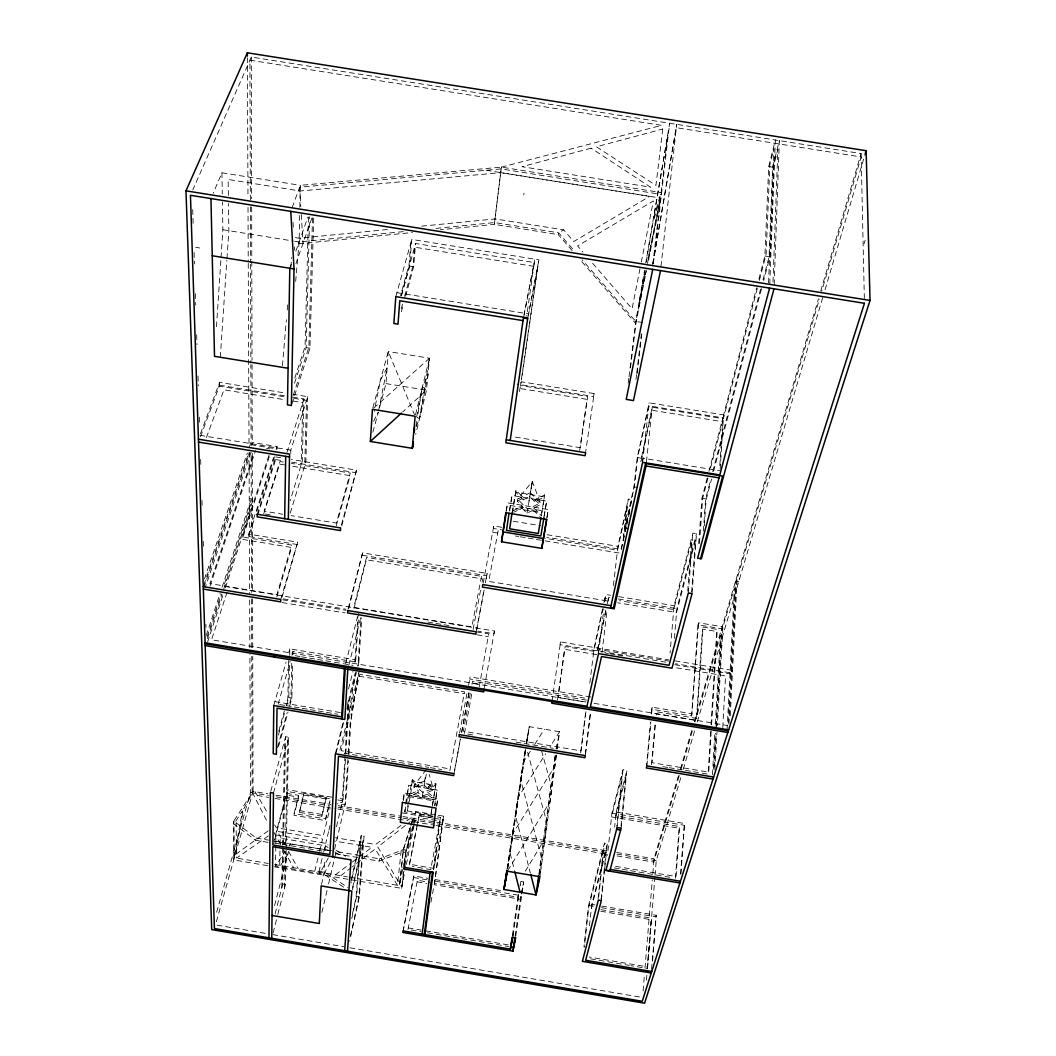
<?xml version="1.0" encoding="UTF-8"?>
<svg xmlns="http://www.w3.org/2000/svg" width="1056" height="1056" viewBox="0 0 1056 1056"><rect width="100%" height="100%" fill="white"/><g stroke="black" fill="none" stroke-linecap="round" stroke-linejoin="round"><path stroke-width="0.75" stroke-dasharray="5 3.75" d="M257.677 515.315L275.669 459.584L275.695 456.918L283.602 458.212M251.17 445.592L252.226 442.49L277.068 446.556L277.042 448.985L252.239 444.932L252.041 361.786M343.636 887.159L323.915 874.21L275.524 866.026L275.814 844.76M275.84 843.124L275.959 834.94L325.472 843.295L328.086 844.985M279.959 850.859L279.682 866.738L290.044 851.017M280.064 844.51L280.17 838.16L325.354 845.777L328.033 847.519M281.833 887.515L282.612 846.635M282.652 844.998L284.645 740.362M290.756 453.42L290.822 450.16L307.692 396.686L293.278 394.337M275.088 913.942L282.731 884.004L283.47 846.371M283.51 844.734L285.635 736.732L288.644 737.233L286.216 848.496M288.618 660.713L287.839 698.28L286.097 704.563M284.539 887.964L285.318 851.413L275.524 866.026M285.45 844.985L286.506 795.089L298.676 797.122L293.977 815.285L325.459 820.591L329.881 802.375M287.654 740.863L286.546 793.333L298.729 795.379L294.03 813.542L325.552 818.849L329.974 800.633M286.638 705.316L288.79 697.501L289.555 661.848M289.687 655.354L289.832 648.872L355.766 659.828L354.856 663.524L357.826 616.691M299.68 215.437L299.112 241.969L295.667 281.398M299.864 207.293L300.326 185.328L221.905 172.788L213.193 193.288M277.82 914.404L285.437 884.466L286.176 850.12M291.746 663.274L290.941 698.795L288.776 706.662M289.727 705.83L291.878 698.016L292.697 662.746M292.895 654.72L292.961 651.526L358.816 662.455L357.905 666.164L361.112 617.258M282.084 597.208L297.686 542.164L248.675 534.098L273.517 457.499M308.431 217.14L305.065 346.645L294.413 379.196M292.578 397.096L303.93 398.944L302.293 461.274L290.162 500.768M294.532 383.209L306.148 347.609L309.632 216.77M307.692 396.686L305.857 461.855L289.542 515.381M291.892 403.96L309.949 348.216L313.738 215.794M299.416 812.381L303.877 793.426L326.172 797.174L326.08 798.917L321.856 816.156L299.416 812.381L303.877 793.426M774.167 284.711L779.341 140.62L772.649 167.178L769.072 256.714L762.802 280.606M772.992 282.031L777.863 149.345L773.837 165.29L770.312 255.182L763.646 280.592M768.57 282.968L773.876 148.711L769.877 164.67L766.115 254.509L759.053 281.622M769.771 284.011L775.355 139.986L768.702 166.558L764.887 256.04L758.696 279.866M321.856 816.156L326.172 797.174M321.486 884.453L323.915 874.21L324.694 858.805M325.103 850.661L325.472 843.295M728.31 722.819L735.557 581.183L738.712 581.711M728.957 724.139L736.349 578.49L739.517 579.018M730.25 715.889L737.167 578.609L819.377 299.086M727.069 730.052L734.395 588.034L722.938 627L717.354 725.551M722.779 727.518L725.551 675.919L675.154 667.577M341.761 525.875L356.453 470.131L291.39 459.479M712.417 774.84L714.886 732.191M715.361 723.98L720.456 635.395L694.993 721.987M713.552 769.27L715.598 733.326M715.981 726.792L721.591 628.756L698.003 624.862L691.64 715.862L651.658 709.223L651.222 714.12M714.186 767.25L716.14 732.93M716.509 726.396L722.198 626.683L698.57 622.789L698.003 624.862M714.846 769.89L716.984 732.112M710.675 731.531L708.127 774.18L701.659 773.098M711.071 724.97L716.668 631.462L702.478 629.112L696.326 720.509L655.961 713.803M711.203 731.135L708.761 772.16L652.027 762.696L655.631 721.618M711.599 724.574L717.262 629.389L703.058 627.053L696.92 718.476L656.502 711.757L656.212 715.044M345.022 755.7L342.17 802.679L337.59 801.913M345.114 754.076L348.176 703.85L347.002 708.602M343.015 799.273L345.695 755.396M345.787 753.786L349.259 697.092L355.199 673.147M347.86 759.607L345.008 804.91L337.445 803.642M348.269 753.126L350.09 724.007L358.05 676.051L464.257 693.713M334.594 849.209L345.853 801.306L348.414 760.822M348.823 754.34L350.988 720.337L358.921 672.474L339.412 752.413M355.766 659.828L358.763 612.982M348.77 608.243L362.578 552.856L487.133 573.368L485.615 582.054M719.809 465.59L722.858 417.82L652.357 406.402L640.662 461.419M720.166 469.168L723.611 414.902L756.624 287.813M216.467 326.726L220.915 259.314M221.034 257.677L222.869 229.72L222.407 202.066M358.816 662.455L361.72 618.433M220.295 357.271L226.855 260.278M226.961 258.628L228.862 230.683L228.479 203.478M680.962 874.025L684.486 823.482L616.189 812.024L614.632 827.086M691.64 715.862L698.57 622.789M379.606 407.299L386.008 383.605L388.278 351.529L429.502 358.208L426.518 390.179L415.721 434.306M703.349 531.234L705.632 498.788L710.648 479.675M704.299 525.756L706.134 499.739L711.546 479.094M680.526 874.13L684.486 823.482M698.676 543.589L701.976 498.194L707.296 477.708M675.47 878.236L679.074 828.221L611.53 816.895L621.905 776.081L616.783 826.254M699.468 543.457L702.755 497.957L708.14 477.312M691.667 592.02L695.534 540.091L676.54 612.493L617.668 602.791M692.036 593.604L696.498 533.676L692.908 533.082L674.032 605.735L670.072 653.136M351.754 918.601L356.598 896.504L361.244 835.454L364.082 835.93L359.304 896.966L349.655 941.16M688.34 592.984L692.908 533.082M687.733 591.162L691.588 540.883L673.715 609.589L619.542 600.666M410.758 243.118L409.068 264.673L400.475 295.733M401.557 295.574L409.688 266.099L411.774 239.435L538.877 259.816L521.479 380.134M652.555 961.105L656.212 915.275L601.458 906.022M405.636 296.221L413.688 266.746L415.562 243.487L534.323 262.548L526.706 316.034M651.552 969.17L656.212 915.275M643.091 990.964L644.45 974.662M644.992 968.128L652.304 880.044M652.846 873.523L654.06 858.766L678.572 775.262M646.457 980.272L647.262 970.438M647.394 968.801L654.905 877.087M655.037 875.437L656.238 860.706L681.397 775.579M674.428 638.299L676.856 608.639L696.498 533.676M282.44 365.693L286.374 319.757M287.219 309.91L287.773 303.349M290.862 267.26L291.707 257.413M651.473 764.729L655.235 722.014M646.351 767.95L650.483 722.278M646.892 765.93L650.879 721.868M651.605 713.698L652.199 707.177L692.221 713.83M621.113 828.221L626.908 770.26L622.987 769.6L611.926 813.16L607.49 855.373M621.02 826.109L626.036 776.015L615.793 815.879L679.602 826.571L676.012 876.493L613.866 866.039M617.074 827.548L622.987 769.6M403.55 800.659L404.342 792.99L437.831 798.6L436.854 806.243M433.105 816.671L404.778 811.919L405.438 805.702M405.596 804.144L408.566 785.255L437.092 790.033L435.125 805.556M401.174 850.463L397.478 885.298L375.223 848.958L352.282 866.791M406.732 802.375L408.566 785.255M646.444 461.855L652.357 406.402M601.075 899.276L606.302 849.988L591.4 908.041L594.568 908.569M601.339 900.596L604.6 869.695M604.771 868.072L607.358 843.678L604.441 843.19L588.614 905.467L583.994 946.968M428.01 788.476L428.38 786.588L436.009 783.46L430.914 814.876L407.286 810.902L408.817 796.673L412.342 779.5L418.942 785.004L418.572 786.892L411.946 781.387L435.64 785.36L428.01 788.476L423.628 784.819L426.07 773.824M402.983 867.874L412.949 818.228L403.286 849.644L399.419 885.628L402.653 869.484M598.092 898.775L603.385 849.499L588.786 906.88L584.285 947.245M598.686 896.834L604.441 843.19M407.286 810.902L410.784 793.782L412.342 779.5M351.608 879.886L401.65 888.347L403.445 872.005M404.342 863.834L406.045 850.106L413.173 826.531M402.362 883.74L403.722 871.266M404.408 865.036L405.781 852.562L414.295 823.931L406.256 865.234M556.129 755.198L554.941 766.088L513.15 833.131L507.659 867.808M556.816 748.981L557.66 741.206M589.446 925.795L591.796 904.398L607.358 843.678M641.164 461.01L651.948 410.243L722.608 421.7L709.79 470.95M642.629 462.356L649.11 402.824L723.611 414.902M555.218 755.357L550.11 801.662L507.382 871.213L525.73 750.037M660.95 266.574L676.698 124.37L652.74 264.066M435.824 814.862L415.536 811.457L415.338 813.186L435.772 816.618M539.246 874.606L541.24 856.918L520.621 779.711L525.479 749.074M628.61 528.99L624.862 528.383L633.956 486.829L637.243 457.552L649.11 402.824M624.862 528.383L628.228 499.118L631.91 499.712L621.02 549.41L546.731 537.227M652.806 264.488L659.881 203.61L647.975 262.904M653.387 263.736L669.662 123.262L645.784 262.957M402.904 932.461L413.807 875.952L427.72 878.302M635.976 379.434L636.557 374.563M636.742 372.94L641.362 333.92M637.085 373.732L642.074 331.465M613.378 585.552L617.984 546.335L628.228 499.118M250.351 200.099L249.929 60.179L661.61 125.36L501.376 167.125L494.327 224.374L440.365 229.746M602.012 652.476L607.174 609.22M608.124 601.22L608.586 597.392L611.833 597.92M585.301 754.459L590.423 712.285M585.565 754.037L590.674 711.85M598.514 653.611L603.847 609.51M604.811 601.511L605.669 594.475L610.553 595.28M589.816 683.153L594.224 647.5L602.54 608.942M628.214 383.196L628.808 378.338M629.006 376.728L635.791 321.433L644.398 271.075M630.498 367.686L636.082 322.186L646.378 270.917M430.914 814.876L436.009 783.46M580.642 752.902L585.684 712.127M585.935 711.691L581.09 750.856L463.333 731.214L470.765 690.875M434.478 805.834L437.092 790.033M433.396 869.695L439.811 821.053L418.81 817.516L409.213 865.96M433.646 869.352L440.497 817.41L437.342 816.882M430.94 902.233L435.138 879.556L443.626 816.169L437.382 815.126M538.864 874.328L555.086 755.462M556.42 755.159L539.92 876.704L546.242 820.235L527.102 750.341M557.264 748.902L559.601 731.729L529.267 726.673L526.376 742.434M590.845 696.986L470.039 676.922L469.748 679.008L585.565 698.24M557.528 700.062L564.59 649.282L597.102 654.667M501.864 527.287L493.799 525.967L493.442 528.475L501.521 529.808M551.958 701.58L560.551 641.929L668.659 659.815M515.104 936.118L520.912 895.646L434.755 881.1M515.737 936.302L523.657 881.998L520.846 881.522L519.948 886.063M585.367 454.093L594.132 393.571L521.242 381.757L518.747 395.076M512.358 935.708L518.443 893.627M512.992 935.959L518.932 894.802M520.318 885.152L520.846 881.522M506.405 510.972L507.593 502.894L548.302 509.56L546.942 518.034M579.638 450.622L587.136 399.379L519.499 388.423M509.494 510.154L512.002 495.515L546.638 501.178L544.236 515.843M509.678 511.078L512.002 495.515M512.054 512.846L515.988 490.182L523.618 497.864L523.274 499.831L515.632 492.149L544.368 496.848L534.732 501.706L529.663 496.597L523.274 499.831M249.242 498.511L252.358 499.026L223.7 586.212L494.432 631L494.023 633.719L477.932 631.066M512.503 512.899L515.988 490.182M507.078 868.982L525.07 750.446M526.68 743.807L529.267 726.673L526.72 742.738M526.508 742.632L527.525 736.177M525.703 749.166L515.262 815.034L530.35 872.995M507.276 868.626L518.72 796.396L545.688 753.746M534.732 501.706L535.062 499.739L544.685 494.881L541.781 512.807L512.78 508.055M521.981 508.134L527.023 513.176L533.372 509.995L533.716 508.028L540.091 504.821L540.408 502.854L532.33 481.562L517.612 499.132L517.268 501.085L522.324 506.154L521.981 508.134L513.863 512.226M415.919 426.32L416.882 420.446M373.639 408.223L429.502 358.208L419.522 418.744L415.668 427.786M355.859 671.959L347.873 719.822L350.988 720.337M530.336 492.664L540.408 502.854L527.696 509.243L517.612 499.132L530.336 492.664L532.33 481.562L527.023 513.176M541.24 515.988L544.685 494.881M544.012 516.701L546.638 501.178M529.016 500.993L532.33 481.562M546.916 517.598L548.302 509.56M644.794 270.125L639.012 303.93L645.757 270.257M646.166 262.073L652.766 223.436L660.224 198.079L647.368 262.231M653.03 263.485L676.328 127.684L861.181 156.948L821.7 291.192M484.387 687.562L494.432 631M426.32 774.154L422.294 796.224L417.912 792.607L418.295 790.706L413.912 787.076L414.295 785.189L426.479 769.283M234.34 855.452L242.418 810.968L233.825 824.129M479.186 687.034L488.664 633.917L477.312 632.042M506.048 511.328L507.593 502.894M572.207 250.615L558.241 234.604L558.571 232.782L563.653 229.865L573.778 241.547L649.585 196.376L500.716 172.669L300.208 191.004L228.149 179.467L228.373 195.479M454.555 770.431L460.469 738.434M461.657 732.032L469.049 692.05M453.988 773.995L460.495 738.804M461.683 732.415L469.075 692.432M471.953 684.42L472.547 681.199L587.347 700.273M464.495 733.524L472.19 691.588M443.626 816.169L433.897 868.388L409.411 864.257L416.566 828.128M459.611 733.022L467.359 691.35M468.56 685.423L470.039 676.922M498.168 530.587L488.743 581.407L609.88 601.366M594.132 393.571L593.578 396.528L517.004 384.107M483.173 583.057L493.799 525.967M440.497 817.41L430.703 869.59L412.276 866.474M449.803 770.893L464.508 691.838L359.819 674.309L341.233 750.71L450.067 768.926M476.19 631.792L483.872 590.726M485.351 582.833L487.133 573.368M476.758 629.416L484.136 589.948M473.101 629.561L480.876 588.443M482.064 582.12L482.671 578.952L366.379 559.799L353.628 609.8M416.618 417.094L422.44 386.72L427.997 374.326L419.522 418.744L417.358 417.516L422.44 386.72L426.518 390.179L402.626 412.012M527.749 317.882L538.877 259.816M528.33 315.704L537.676 266.93L520.529 385.546L587.677 396.436L580.18 447.665L514.18 436.92M436.326 806.494L437.831 798.6M407.999 929.452L417.371 880.255L430.109 882.394M560.551 641.929L560.036 644.648L667.418 662.416M403.088 930.904L413.807 875.952M524.027 314.767L534.692 259.948M523.816 316.602L534.323 262.548M422.294 796.224L427.324 794.178L427.693 792.29L432.749 790.231L433.118 788.344L429.172 774.299M378.642 410.454L387.143 367.712L380.503 379.909L374.22 411.378M416.869 826.558L419.047 815.562L442.952 819.812L434.478 883.133L517.915 897.23L518.522 894.208M640.015 268.554L632.082 308.788L591.466 261.941M641.296 262.112L653.347 200.97L577.579 245.929L582.925 252.08M404.804 865.854L415.536 811.457M401.65 888.347L404.936 870.804M646.127 269.914L635.567 323.294L580.787 260.476M647.42 263.472L661.624 192.641L501.376 167.125L300.326 185.328M335.623 853.776L379.064 861.115L402.824 851.928L403.286 849.644L406.045 850.106M521.215 894.128L523.657 881.998M512.754 936.395L513.348 933.425M522.641 888.056L520.397 899.263L434.927 884.822M404.778 811.919L406.085 805.556M556.063 749.008L559.601 731.729L550.031 746.856M403.049 799.273L404.342 792.99M523.684 194.964L524.066 193.169M379.064 861.115L379.553 858.832L403.286 849.644M603.926 602.514L605.669 594.475M603.121 607.939L593.749 651.314L565.118 646.576L558.056 697.369L585.908 701.989M604.507 601.511L605.207 598.303L609.985 599.095M605.814 610.051L597.076 651.856L606.395 609.127M607.2 603.715L608.586 597.392M352.559 913.374L356.004 897.706L360.254 841.592L350.988 882.988M350.5 935.774L358.723 898.168L363.079 842.068L352.466 889.852M598.303 652.753L599.003 649.559L669.398 661.201M621.416 549.41L624.941 533.333M625.297 531.736L626.353 526.904M626.71 525.294L629.534 512.437M642.365 461.485L643.078 458.264L720.073 470.791M352.506 887.951L364.082 835.93M351.014 881.153L361.244 835.454M501.376 167.125L494.327 224.374L558.241 234.604M321.908 912.41L327.096 890.221M328.574 883.885L336.151 851.519L379.553 858.832M336.468 826.729L343.015 799.062L338.263 798.27M318.872 872.005L323.294 853.538M323.664 852.007L326.621 839.692M327.426 836.352L328.548 831.692M328.918 830.135L330.04 825.462M314.741 871.306L319.202 852.852M319.585 851.321L322.555 839.018L277.372 831.402L284.566 844.246M335.333 753.773L343.464 720.707M347.332 704.972L349.259 697.092M336.125 752.941L343.9 721.274M347.345 709.21L356.347 672.54M415.51 414.691L429.502 358.208M348.546 689.04L352.889 671.497M348.784 665.359L360.835 617.179M345.787 663.247L357.535 616.638M273.082 933.068L277.424 915.961M274.586 905.507L288.288 852.139M289.846 846.054L290.426 843.797L287.034 848.866M616.189 812.024L626.908 770.26M348.097 608.969L362.578 552.856M708.932 471.398L722.858 417.82M757.39 287.998L723.36 418.77L648.688 406.666L637.732 457.129L634.445 486.539L623.528 536.408L626.908 507.012L617.536 550.176L544.949 538.256M712.734 471.715L760.716 288.565M713.632 471.161L761.561 288.526M651.658 709.223L652.199 707.177M274.692 839.731L287.456 791.498L331.254 798.851M372.874 432.181L378.325 412.038L372.082 424.182M270.758 791.287L285.635 736.732M273.491 793.069L288.644 737.233M372.86 407.748L388.278 351.529L414.506 414.744M341.471 524.792L356.453 470.131M268.079 842.384L255.631 840.286L256.252 838.028L233.785 821.066L253.057 791.353L252.74 656.462M401.188 308.827L402.455 304.168M404.593 296.393L413.094 265.32L414.546 247.183L533.597 266.284M401.399 311.744L403.524 303.983M401.293 295.231L415.562 243.487M277.504 747.569L287.034 712.958M278.546 746.46L288.011 712.074M278.692 731.306L284.354 710.86M336.27 525.716L350.13 475.662L292.433 466.224M278.414 734.989L284.909 711.559M395.815 296.63L411.774 239.435M216.361 921.73L253.057 791.353L267.973 793.848M278.124 704.286L290.149 661.531M291.931 655.195L292.961 651.526M273.781 705.527L286.097 662.046M288.79 652.555L289.832 648.872M216.625 912.252L250.483 792.488L249.889 654.298M267.656 865.682L233.746 859.954L233.785 821.066L234.379 857.723L268.264 863.452M680.434 768.966L692.459 728.006M694.307 721.697L818.44 298.888M820.75 290.994L861.102 153.556L251.302 57.037L192.786 189.961M679.259 775.513L653.783 862.105L616.414 855.822M681.107 769.217L693.145 728.284M280.738 599.438L297.686 542.164M683.272 769.283L695.376 728.297M697.25 721.987L822.677 297.686M825.013 289.78L865.194 153.859M276.83 597.089L291.614 547.483L242.26 539.352L270.481 453.05M413.648 824.947L415.549 818.664L414.902 821.938L434.399 825.211M410.441 826.901L403.418 849.658L399.762 883.885L377.784 846.965L406.164 824.881M410.916 825.383L412.619 819.865L407.458 823.878M864.098 243.712L865.194 240.174M286.955 452.404L303.93 398.944M263.736 513.797L279.616 464.125L284.42 464.917M257.294 514.219L275.695 456.918M293.264 395.34L308.88 347.266L312.563 216.15L295.944 263.485M276.065 449.684L277.068 446.556M297.62 544.579L248.688 536.527L254.76 517.77M256.793 511.513L274.507 456.799M227.053 592.244L211.556 639.791L479.582 684.328M207.108 636.689L221.179 593.855M207.464 638.642L222.05 594.211M223.753 589.01L252.371 501.838L249.256 501.323M207.583 642.074L223.331 593.974M225.364 587.77L251.288 508.649L251.539 592.403M268.99 455.242L242.246 536.923L291.667 545.068L276.857 594.673L209.946 583.612L253.453 454.423M206.25 635.435L220.057 593.525M222.103 587.308L251.262 498.828L251.117 451.981L205.3 587.308M210.025 586.04L255.552 450.622M203.782 585.077L248.543 453.341M203.861 587.492L249.599 452.681M204.455 578.978L247.381 452.958M249.493 446.728L251.09 442.068L250.853 364.703M289.806 268.25L291.179 264.383M295.838 251.183L307.956 216.968M206.395 437.593L223.964 389.822L285.067 399.775M292.195 207.504L299.653 187.202L500.966 168.907L661.412 194.462M200.455 433.752L219.595 382.351L285.265 393.03M200.534 436.669L219.648 385.229L219.595 382.351M323.915 874.21L331.571 860.033M328.324 857.934L319.757 873.51L319.862 871.134L324.034 871.834L347.741 887.383M525.294 871.226L545.107 838.504L551.074 784.806L541.2 749.602M530.284 751.278L524.08 760.94L509.718 851.611L514.47 870.342M534.706 744.374L544.434 729.194M340.824 875.714L351.014 867.781M335.372 874.804L351.014 863.029M352.321 862.039L371.857 847.321L334.699 841.064M400.95 825.422L375.632 844.483L335.465 837.712M410.942 817.885L407.273 820.657L334.145 808.355M268.198 830.834L235.224 854.74L243.395 809.424L252.608 792.95L267.92 823.165M268.448 835.864L236.584 858.092L236.069 822.796M517.268 501.085L523.618 497.864M512.86 510.932L522.324 506.154M413.912 787.076L418.942 785.004M418.572 786.892L423.628 784.819M410.784 793.782L418.295 790.706M417.912 792.607L410.401 795.67L433.858 799.603L427.324 794.178M731.386 671.246L732.296 670.877L731.531 670.745M387.38 229.535L299.191 238.234L293.185 237.27M421.687 226.156L495.172 218.922L563.653 229.865M403.286 231.634L299.112 241.969L294.611 241.243M435.943 228.4L494.736 222.565L558.571 232.782L574.662 251.249M298.439 243.857L412.566 232.505M768.702 166.558L772.649 167.178M486.09 170.267L660.99 198.119M764.887 256.04L769.072 256.714M222.869 229.72L293.106 241.006M409.688 266.099L413.688 266.746M195.73 247.342L199.716 247.988M642.708 322.542L635.791 321.433L582.173 259.868M396.911 292.67L528.515 313.883M306.148 347.609L309.949 348.216M386.008 383.605L426.518 390.179M219.648 385.229L284.473 395.776M218.222 386.021L285.661 396.99M293.687 398.297L306.53 400.396L304.722 465.564L350.262 473.022L336.389 523.076L291.166 515.645M293.106 401.082L302.742 402.653L301.158 464.983L291.39 463.386M637.243 457.552L641.018 458.159M633.956 486.829L637.798 487.45M701.976 498.194L705.632 498.788M199.888 435.296L290.822 450.16M266.534 448.351L269.518 448.826M275.669 459.584L283.734 460.904M291.799 462.224L356.294 472.771M283.246 462.053L279.998 461.525L264.106 511.196L282.757 514.259M510.193 505.481L545.028 511.183M513.163 521.215L540.804 525.743M547.021 534.692L617.984 546.335M492.73 532.264L500.821 533.597M515.381 535.986L518.628 536.514M520.238 536.778L526.72 537.847M528.33 538.111L534.811 539.167M536.422 539.444L620.572 553.252M265.346 514.061L270.191 514.866M618.684 596.627L674.032 605.735M362.419 555.258L486.79 575.744M618.328 598.99L676.856 608.639M675.114 660.884L731.689 670.243L730.871 672.91L675.55 663.762M427.891 622.076L434.359 623.146M435.97 623.423L442.424 624.492M444.048 624.756L448.892 625.561M283.272 598.858L345.998 609.233M605.207 653.004L608.401 653.532M609.998 653.796L616.387 654.852M617.998 655.116L622.789 655.908M282.691 599.834L345.946 610.302M674.81 664.726L731.491 674.111M282.176 602.54L345.035 612.942M477.008 634.788L488.268 636.649M594.119 703.349L727.241 725.472M473.669 683.522L585.288 702.068M295.152 655.723L299.97 656.528M301.58 656.806L308.022 657.875M309.632 658.139L316.074 659.208M317.684 659.472L324.113 660.541M325.723 660.805L353.087 665.359M288.79 697.501L291.878 698.016M274.89 701.646L341.022 712.681M467.729 734.065L474.184 735.148M516.12 742.144L522.575 743.213M524.185 743.49L553.212 748.334M662.798 766.616L667.656 767.422M669.28 767.699L675.748 768.781M677.371 769.045L683.852 770.128M685.463 770.392L691.944 771.474M693.554 771.751L700.036 772.834M279.734 704.563L284.566 705.368M286.176 705.632L292.618 706.715M294.228 706.979L300.683 708.061M302.293 708.325L308.735 709.394M310.345 709.672L316.787 710.741M318.397 711.018L324.839 712.087M326.449 712.351L332.904 713.434M334.514 713.698L337.735 714.239M344.282 753.232L350.777 754.314M352.4 754.591L373.507 758.116M375.131 758.393L378.378 758.934M384.872 760.03L389.743 760.835M391.367 761.112L397.861 762.194M399.485 762.472L428.696 767.356M430.32 767.633L436.814 768.715M438.438 768.992L441.685 769.534M611.926 813.16L683.945 825.238M406.586 794.825L435.257 799.643M408.817 796.673L432.683 800.672M331.914 797.201L287.496 789.743L273.874 841.183L329.155 850.516M337.748 799.946L345.853 801.306M303.824 795.181L326.08 798.917M402.27 812.922L433.712 818.202M276.038 795.208L330.924 804.434M338.158 805.649L401.24 816.262M402.864 816.526L435.019 821.938M436.643 822.215L608.639 851.123M616.744 852.482L654.06 858.766L654.232 860.363M250.483 792.488L268.316 795.485M276.421 796.844L329.934 805.847M338.039 807.206L401.28 817.832M402.904 818.11L608.824 852.733M616.928 854.093L656.238 860.706M257.268 795.432L268.594 797.333M275.075 798.428L330.132 807.682L323.36 835.666L276.302 827.732L274.639 824.934M436.022 825.488L608.282 854.449M299.468 810.638L321.948 814.427M614.341 867.94L620.783 869.022M622.393 869.299L628.822 870.382M630.432 870.646L672.25 877.694M402.824 851.928L405.596 852.39M256.252 838.028L268.673 840.127M274.89 841.183L332.218 850.846M273.847 842.912L323.994 851.374M591.796 904.398L595.016 904.939M435.138 879.556L504.029 891.185M588.614 905.467L593.406 906.286M601.405 907.632L655.736 916.806M413.622 877.523L428.248 879.991M600.904 909.638L651.618 918.205L647.632 966.913L589.314 957.026M600.758 911.222L651.143 919.736L647.156 968.418L630.973 965.686M417.186 881.826L426.862 883.463M274.6 864.521L347.292 876.81M348.916 877.087L402.098 886.076M274.111 866.778L349.985 879.608M282.731 884.004L285.437 884.466M356.598 896.504L359.304 896.966M408.184 927.894L421.199 930.098M425.66 930.864L509.348 945.054M590.528 958.822L629.363 965.408M411.246 929.993L420.988 931.656M427.482 932.752L508.636 946.519M217.074 925.162L266.719 933.61M272.686 934.626L343.886 946.73M349.906 947.747L642.55 997.498M335.966 850.106L345.563 856.324M334.752 851.888L340.124 855.373M233.138 823.324L255.631 840.286M427.693 792.29L434.214 797.716M428.38 786.588L432.749 790.231M533.716 508.028L541.213 515.579M533.372 509.995L539.827 516.476M535.062 499.739L540.091 504.821M255.064 791.683L268.026 813.688M288.565 851.374L298.148 868.507M273.755 832.168L280.909 844.972M284.077 850.661L293.608 867.742M299.653 187.202L300.802 206.461M301.277 214.5L302.993 243.395M293.014 222.301L293.291 227.225M294.4 246.959L294.571 250.246M192.707 209.59L193.169 224.426M194.066 252.424L194.436 263.96M195.373 293.621L195.743 305.144M196.693 334.805L196.997 344.692M198 375.989L198.317 385.876M199.307 417.173L199.571 425.41M200.653 459.466L200.864 466.013M201.96 500.386L202.118 505.309M203.267 541.319L203.412 546.229M205.894 624.188L205.999 627.409M861.102 153.556L864.362 299.165M221.905 172.788L222.275 193.934M247.381 57.737L247.975 197.538M248.015 207.398L248.239 261.677M248.252 263.327L249.005 444.233M249.044 452.456L249.638 593.432M249.665 600.019L249.863 647.724M248.675 534.098L248.688 536.527M251.302 57.037L251.645 198.7M251.671 206.936L251.79 259.657M251.79 261.294L252.028 360.136M252.252 453.13L252.582 592.31M252.608 598.884L252.727 648.239M250.378 206.672L250.536 262.64M250.549 264.29L250.853 363.053M251.566 598.976L251.711 648.239M251.737 656.449L252.146 792.752M667.801 135.432L661.228 192.007L653.822 217.246L667.801 135.432M662.732 129.043L655.948 185.394L596.363 146.797L662.732 129.043M481.483 576.325L471.874 626.934L353.773 607.398L366.538 557.396L481.483 576.325M424.38 781.031L414.295 785.189L423.034 792.449L433.118 788.344L424.38 781.031M591.136 148.196L521.968 166.703L650.496 187.163L591.136 148.196"/><path stroke-width="1.5" d="M268.976 937.82L270.402 792.554L273.491 793.069L272.87 844.958L329.881 854.581L335.333 753.773L453.961 773.626L453.697 775.592L338.461 756.294L332.812 856.812M274.336 657.083L274.362 655.354L205.128 643.843M271.748 938.296L272.844 846.688L351.041 859.888L344.692 950.704M275.128 657.215L275.141 655.486L344.507 667.022L341.669 716.852L273.781 705.527L273.227 753.733L276.395 754.274L277.028 708.167L344.824 719.492L347.794 669.293M284.658 518.72L285.701 456.35M289.806 268.25L287.456 404.87L291.39 405.517L294.03 268.937L290.783 211.358M288.341 519.328L289.568 454.106L198.436 439.204M342.302 719.07L345.286 667.154L728.35 730.831M370.366 441.474L372.425 409.306L415.127 416.249L412.289 448.312L370.366 441.474L401.425 413.094M347.477 951.166L351.806 891.106L321.143 885.918L319.308 923.498L272.026 915.473M429.99 873.418L404.158 869.048L404.342 867.346L433.184 872.216L424.961 934.626M537.979 885.865L539.062 876.216M422.123 934.138L430.162 872.111L433.145 872.612M424.314 934.507L432.445 872.494M538.652 875.912L536.052 894.92L503.963 889.495L506.84 870.553M510.206 440.444L527.749 317.882L395.815 296.63L393.862 323.492L398.02 324.166L399.775 300.736L523.037 320.602M512.952 951.126L515.684 937.715L512.807 937.226L510.418 949.12L403.088 930.904L402.904 932.461L512.952 951.126L514.879 937.728M510.418 949.12L512.12 937.306M501.534 541.781L505.798 512.741L546.718 519.446L541.768 548.381L501.534 541.781L506.18 512.582M509.032 513.256L506.484 530.376L540.817 536.012L543.985 517.387M484.097 689.185L483.688 691.891L345.193 668.87M512.054 512.846L509.652 528.805L538.296 533.491L540.976 517.585M507.025 870.236L503.963 889.495L507.382 871.213L539.92 876.704L536.052 894.92L530.759 874.553M505.666 880.414L507.157 870.962M541.768 548.381L546.638 519.209M413.332 442.002L412.289 448.312L413.437 443.639M414.572 427.825L413.688 432.419L414.678 430.109M552.262 700.511L551.734 703.204L727.822 732.481M404.158 869.048L404.804 865.854M510.959 945.331L512.45 937.886M515.42 937.886L513.493 947.338L510.246 946.796M652.727 269.359L626.221 399.392L633.481 400.567L660.502 270.613M645.691 462.858L613.391 608.084L610.592 607.622L642.629 462.356L719.809 474.923L769.613 288.09M719.624 475.609L697.607 558.188L701.395 558.809L774.022 288.803M700.524 558.664L722.687 476.098L646.51 463.703L614.156 608.797L482.407 587.083L482.75 584.575L611.015 605.708M865.194 153.859L866.131 150.704L247.355 52.8L185.975 190.846L211.728 929.597L644.582 1003.2L870.025 300.432L866.131 150.704M185.975 190.846L870.025 300.432M212.243 255.763L294.03 268.937M527.63 318.674L523.406 317.988L505.824 442.768L585.13 455.69L585.684 452.734L506.246 439.798M288.09 368.28L214.513 356.334L210.949 198.568M646.008 465.96L719.03 477.853M198.528 442.094L289.516 456.971M503.329 531.947L543.338 538.52M203.254 586.621L280.738 599.438L280.711 601.854L203.333 589.05M205.088 642.8L586.964 706.279L598.514 653.611L669.055 665.293L688.34 592.984L692.036 593.604L671.972 668.197L601.524 656.528L590.37 706.847L728.666 729.841M205.181 645.586L344.414 668.738M713.632 777.058L646.892 765.93L646.351 767.95L712.985 779.077M616.598 829.396L620.624 830.082M610.262 869.418L680.46 881.245M605.999 870.104L609.919 870.764L621.113 828.221L617.074 827.548L605.893 870.514L679.906 882.974M651.724 971.494L585.644 960.287L601.339 900.596L598.343 900.095L582.397 961.33L651.248 973.012M514.866 871.913L520.014 892.201M247.355 52.8L247.368 56.087M257.176 514.206L257.176 516.872L340.481 530.561L340.613 527.921L257.176 514.206M347.701 610.526L347.556 612.916L475.873 634.154L476.19 631.792L347.701 610.526M402.389 802.415L400.33 822.32L433.488 827.891L436.022 808.064L402.389 802.415M459.307 734.62L459.03 736.692L584.905 757.693L585.367 755.66L459.307 734.62M864.455 303.296L642.246 1001.286L214.434 928.554L190.45 195.281L864.455 303.296"/></g></svg>
